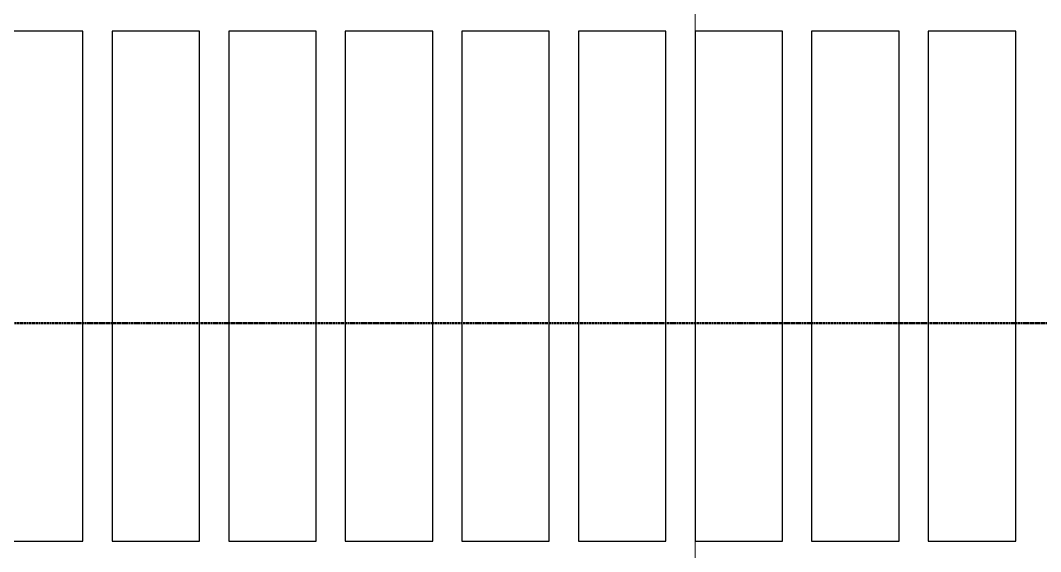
# Model space of a CAD drawing. Header units: millimetres. Extents: x -794334 to -714814, y -17806 to 22403.
# Drawn here: x -753346 to -749846, y -2382 to -559 of the extents above; entities that cross this region are included whole.
import ezdxf
from ezdxf.xclip import XClip

# ---------------------------------------------------------------- set-up
doc = ezdxf.new("R2010")
doc.units = ezdxf.units.MM
doc.header["$XCLIPFRAME"] = 0
doc.linetypes.add('DPA_Grid _ Level 100', pattern=[10, 5.5, -1.6, 1.3, -1.6])
doc.layers.add('000 - WIPEOUT', color=250, linetype='Continuous')
doc.layers.add('A11_ALU.SOLID SHEET', color=2, linetype='Continuous')
doc.layers.add('G-ANNO-SECL', color=3, linetype='Continuous', lineweight=9)
doc.layers.add('G-ANNO-TEXT', color=3, linetype='Continuous', lineweight=9)

# ---------------------------------------------------------------- blocks, each defined once
blk = doc.blocks.new('*U1273')
at = {"color": 3}
for points in [[(-875, 2950), (875, 2950), (875, 2650), (-875, 2650)], [(-875, 2550), (875, 2550), (875, 2250), (-875, 2250)], [(-875, 2150), (875, 2150), (875, 1850), (-875, 1850)], [(-875, 1750), (875, 1750), (875, 1450), (-875, 1450)], [(-875, 1350), (875, 1350), (875, 1050), (-875, 1050)], [(-875, 950), (875, 950), (875, 650), (-875, 650)], [(-875, 550), (875, 550), (875, 250), (-875, 250)], [(-875, 150), (875, 150), (875, -150), (-875, -150)], [(-875, -250), (875, -250), (875, -550), (-875, -550)]]:
    blk.add_wipeout(points, dxfattribs=at).dxf.layer = '000 - WIPEOUT'
at = {"layer": 'A11_ALU.SOLID SHEET', "color": 0, "linetype": 'ByBlock'}
for points in [[(-875, 2650), (875, 2650), (875, 2950), (-875, 2950)], [(-875, 2250), (875, 2250), (875, 2550), (-875, 2550)], [(-875, 1850), (875, 1850), (875, 2150), (-875, 2150)], [(-875, 1450), (875, 1450), (875, 1750), (-875, 1750)], [(-875, 1050), (875, 1050), (875, 1350), (-875, 1350)], [(-875, 650), (875, 650), (875, 950), (-875, 950)], [(-875, 250), (875, 250), (875, 550), (-875, 550)], [(-875, -150), (875, -150), (875, 150), (-875, 150)], [(-875, -550), (875, -550), (875, -250), (-875, -250)]]:
    blk.add_lwpolyline(points, close=True, dxfattribs=at)
blk = doc.blocks.new('*U1630')
at = {"layer": 'A11_ALU.SOLID SHEET', "color": 0, "linetype": 'ByBlock', "rotation": 90}
blk.add_blockref('*U1273', (-5800, -5050.5), dxfattribs=at)

msp = doc.modelspace()

# ---------------------------------------------------------------- block references
at = {"layer": 'A11_ALU.SOLID SHEET'}
ref = msp.add_blockref('*U1630', (-744681.2, 3579), dxfattribs=at)
XClip(ref).set_block_clipping_path([(-45802.4668593339, -9620.0029952967), (23702.8690583039, 10334.9999958097)])

# ---------------------------------------------------------------- next in the draw order: linework, layer by layer
at = {"layer": 'G-ANNO-SECL', "linetype": 'DPA_Grid _ Level 100', "lineweight": 50}
msp.add_line((-792444.1, -1598.3), (-717748.3, -1598.3), dxfattribs=at)
at = {"layer": 'G-ANNO-TEXT', "color": 10}
msp.add_line((-751031.1, 3496.1), (-751031.1, -11329.3), dxfattribs=at)

doc.saveas('drawing.dxf')
